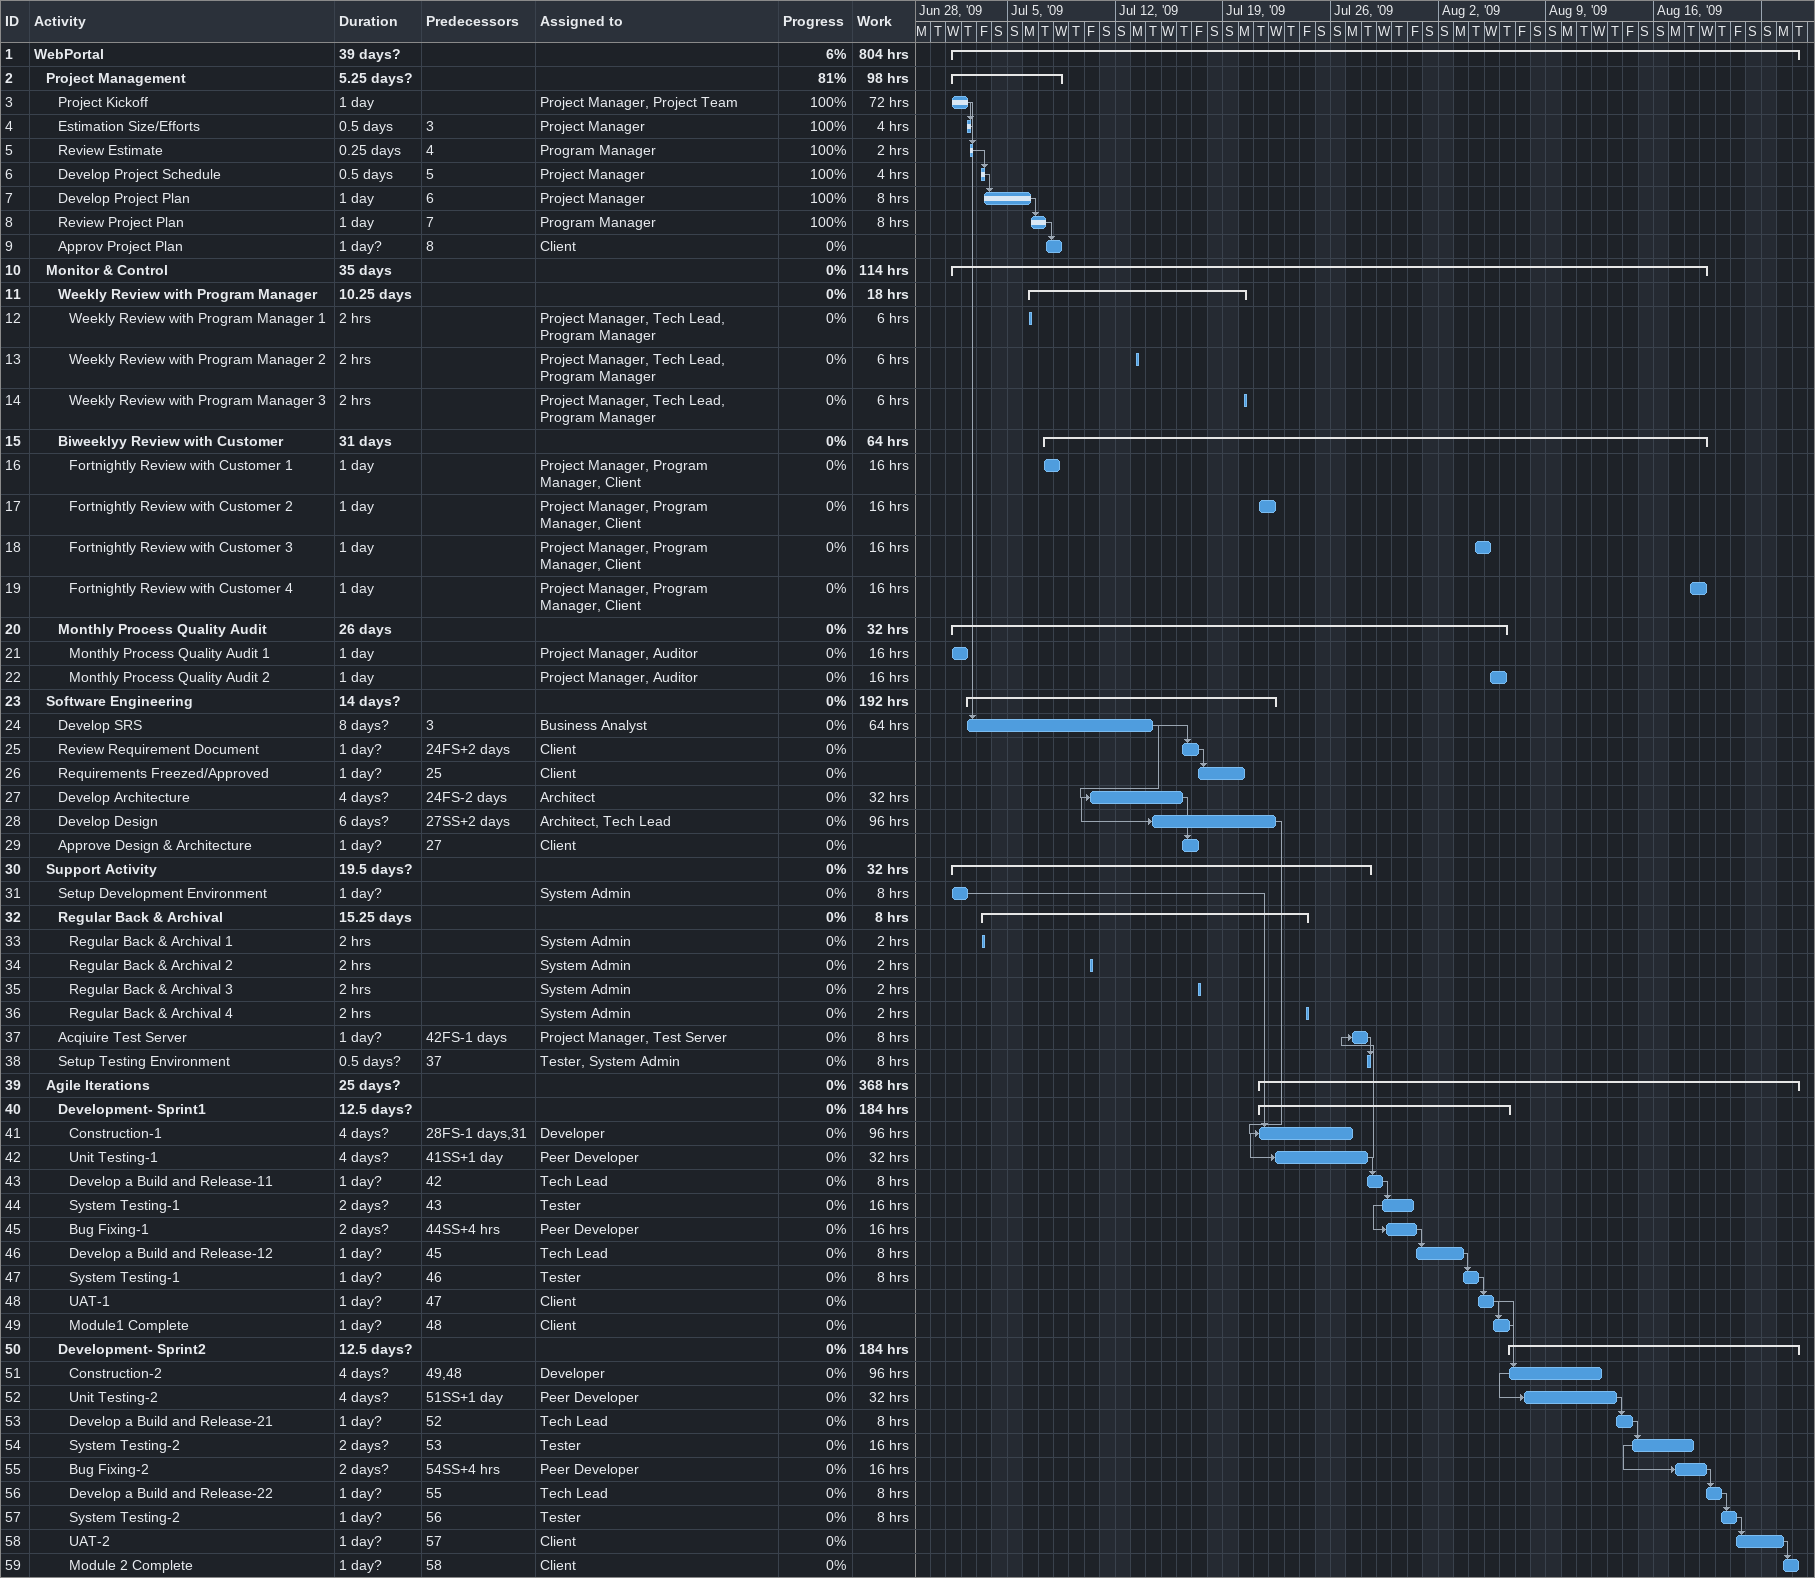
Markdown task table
| ID | Level | Task | Duration | Start | Finish | Predecessors | Resources | % complete | Work (h) |
|---|---|---|---|---|---|---|---|---|---|
| 1 | 1 | **WebPortal** | 39d? | 2009-07-01 | 2009-08-25 |  |  | 6 | 804 |
| 2 | 2 | **Project Management** | 5.25d? | 2009-07-01 | 2009-07-08 |  |  | 81 | 98 |
| 3 | 3 | Project Kickoff | 1d | 2009-07-01 | 2009-07-02 |  | Project Manager, Project Team | 100 | 72 |
| 4 | 3 | Estimation Size/Efforts | 0.5d | 2009-07-02 | 2009-07-02 | 3 | Project Manager | 100 | 4 |
| 5 | 3 | Review Estimate | 0.25d | 2009-07-02 | 2009-07-02 | 4 | Program Manager | 100 | 2 |
| 6 | 3 | Develop Project Schedule | 0.5d | 2009-07-03 | 2009-07-03 | 5 | Project Manager | 100 | 4 |
| 7 | 3 | Develop Project Plan | 1d | 2009-07-03 | 2009-07-06 | 6 | Project Manager | 100 | 8 |
| 8 | 3 | Review Project Plan | 1d | 2009-07-06 | 2009-07-07 | 7 | Program Manager | 100 | 8 |
| 9 | 3 | Approv Project Plan | 1d? | 2009-07-07 | 2009-07-08 | 8 | Client | 0 |  |
| 10 | 2 | **Monitor & Control** | 35d | 2009-07-01 | 2009-08-19 |  |  | 0 | 114 |
| 11 | 3 | **Weekly Review with Program Manager** | 10.25d | 2009-07-06 | 2009-07-20 |  |  | 0 | 18 |
| 12 | 4 | Weekly Review with Program Manager 1 | 2h | 2009-07-06 | 2009-07-06 |  | Project Manager, Tech Lead, Program Manager | 0 | 6 |
| 13 | 4 | Weekly Review with Program Manager 2 | 2h | 2009-07-13 | 2009-07-13 |  | Project Manager, Tech Lead, Program Manager | 0 | 6 |
| 14 | 4 | Weekly Review with Program Manager 3 | 2h | 2009-07-20 | 2009-07-20 |  | Project Manager, Tech Lead, Program Manager | 0 | 6 |
| 15 | 3 | **Biweeklyy Review with Customer** | 31d | 2009-07-07 | 2009-08-19 |  |  | 0 | 64 |
| 16 | 4 | Fortnightly Review with Customer 1 | 1d | 2009-07-07 | 2009-07-08 |  | Project Manager, Program Manager, Client | 0 | 16 |
| 17 | 4 | Fortnightly Review with Customer 2 | 1d | 2009-07-21 | 2009-07-22 |  | Project Manager, Program Manager, Client | 0 | 16 |
| 18 | 4 | Fortnightly Review with Customer 3 | 1d | 2009-08-04 | 2009-08-05 |  | Project Manager, Program Manager, Client | 0 | 16 |
| 19 | 4 | Fortnightly Review with Customer 4 | 1d | 2009-08-18 | 2009-08-19 |  | Project Manager, Program Manager, Client | 0 | 16 |
| 20 | 3 | **Monthly Process Quality Audit** | 26d | 2009-07-01 | 2009-08-06 |  |  | 0 | 32 |
| 21 | 4 | Monthly Process Quality Audit 1 | 1d | 2009-07-01 | 2009-07-02 |  | Project Manager, Auditor | 0 | 16 |
| 22 | 4 | Monthly Process Quality Audit 2 | 1d | 2009-08-05 | 2009-08-06 |  | Project Manager, Auditor | 0 | 16 |
| 23 | 2 | **Software Engineering** | 14d? | 2009-07-02 | 2009-07-22 |  |  | 0 | 192 |
| 24 | 3 | Develop SRS | 8d? | 2009-07-02 | 2009-07-14 | 3 | Business Analyst | 0 | 64 |
| 25 | 3 | Review Requirement Document | 1d? | 2009-07-16 | 2009-07-17 | 24FS+2d | Client | 0 |  |
| 26 | 3 | Requirements Freezed/Approved | 1d? | 2009-07-17 | 2009-07-20 | 25 | Client | 0 |  |
| 27 | 3 | Develop Architecture | 4d? | 2009-07-10 | 2009-07-16 | 24FS-2d | Architect | 0 | 32 |
| 28 | 3 | Develop Design | 6d? | 2009-07-14 | 2009-07-22 | 27SS+2d | Architect, Tech Lead | 0 | 96 |
| 29 | 3 | Approve Design & Architecture | 1d? | 2009-07-16 | 2009-07-17 | 27 | Client | 0 |  |
| 30 | 2 | **Support Activity** | 19.5d? | 2009-07-01 | 2009-07-28 |  |  | 0 | 32 |
| 31 | 3 | Setup Development Environment | 1d? | 2009-07-01 | 2009-07-02 |  | System Admin | 0 | 8 |
| 32 | 3 | **Regular Back & Archival** | 15.25d | 2009-07-03 | 2009-07-24 |  |  | 0 | 8 |
| 33 | 4 | Regular Back & Archival 1 | 2h | 2009-07-03 | 2009-07-03 |  | System Admin | 0 | 2 |
| 34 | 4 | Regular Back & Archival 2 | 2h | 2009-07-10 | 2009-07-10 |  | System Admin | 0 | 2 |
| 35 | 4 | Regular Back & Archival 3 | 2h | 2009-07-17 | 2009-07-17 |  | System Admin | 0 | 2 |
| 36 | 4 | Regular Back & Archival 4 | 2h | 2009-07-24 | 2009-07-24 |  | System Admin | 0 | 2 |
| 37 | 3 | Acqiuire Test Server | 1d? | 2009-07-27 | 2009-07-28 | 42FS-1d | Project Manager, Test Server | 0 | 8 |
| 38 | 3 | Setup Testing Environment | 0.5d? | 2009-07-28 | 2009-07-28 | 37 | Tester, System Admin | 0 | 8 |
| 39 | 2 | **Agile Iterations** | 25d? | 2009-07-21 | 2009-08-25 |  |  | 0 | 368 |
| 40 | 3 | **Development- Sprint1** | 12.5d? | 2009-07-21 | 2009-08-06 |  |  | 0 | 184 |
| 41 | 4 | Construction-1 | 4d? | 2009-07-21 | 2009-07-27 | 28FS-1d, 31 | Developer | 0 | 96 |
| 42 | 4 | Unit Testing-1 | 4d? | 2009-07-22 | 2009-07-28 | 41SS+1d | Peer Developer | 0 | 32 |
| 43 | 4 | Develop a Build and Release-11 | 1d? | 2009-07-28 | 2009-07-29 | 42 | Tech Lead | 0 | 8 |
| 44 | 4 | System Testing-1 | 2d? | 2009-07-29 | 2009-07-31 | 43 | Tester | 0 | 16 |
| 45 | 4 | Bug Fixing-1 | 2d? | 2009-07-29 | 2009-07-31 | 44SS+4h | Peer Developer | 0 | 16 |
| 46 | 4 | Develop a Build and Release-12 | 1d? | 2009-07-31 | 2009-08-03 | 45 | Tech Lead | 0 | 8 |
| 47 | 4 | System Testing-1 | 1d? | 2009-08-03 | 2009-08-04 | 46 | Tester | 0 | 8 |
| 48 | 4 | UAT-1 | 1d? | 2009-08-04 | 2009-08-05 | 47 | Client | 0 |  |
| 49 | 4 | Module1 Complete | 1d? | 2009-08-05 | 2009-08-06 | 48 | Client | 0 |  |
| 50 | 3 | **Development- Sprint2** | 12.5d? | 2009-08-06 | 2009-08-25 |  |  | 0 | 184 |
| 51 | 4 | Construction-2 | 4d? | 2009-08-06 | 2009-08-12 | 49, 48 | Developer | 0 | 96 |
| 52 | 4 | Unit Testing-2 | 4d? | 2009-08-07 | 2009-08-13 | 51SS+1d | Peer Developer | 0 | 32 |
| 53 | 4 | Develop a Build and Release-21 | 1d? | 2009-08-13 | 2009-08-14 | 52 | Tech Lead | 0 | 8 |
| 54 | 4 | System Testing-2 | 2d? | 2009-08-14 | 2009-08-18 | 53 | Tester | 0 | 16 |
| 55 | 4 | Bug Fixing-2 | 2d? | 2009-08-17 | 2009-08-19 | 54SS+4h | Peer Developer | 0 | 16 |
| 56 | 4 | Develop a Build and Release-22 | 1d? | 2009-08-19 | 2009-08-20 | 55 | Tech Lead | 0 | 8 |
| 57 | 4 | System Testing-2 | 1d? | 2009-08-20 | 2009-08-21 | 56 | Tester | 0 | 8 |
| 58 | 4 | UAT-2 | 1d? | 2009-08-21 | 2009-08-24 | 57 | Client | 0 |  |
| 59 | 4 | Module 2 Complete | 1d? | 2009-08-24 | 2009-08-25 | 58 | Client | 0 |  |
